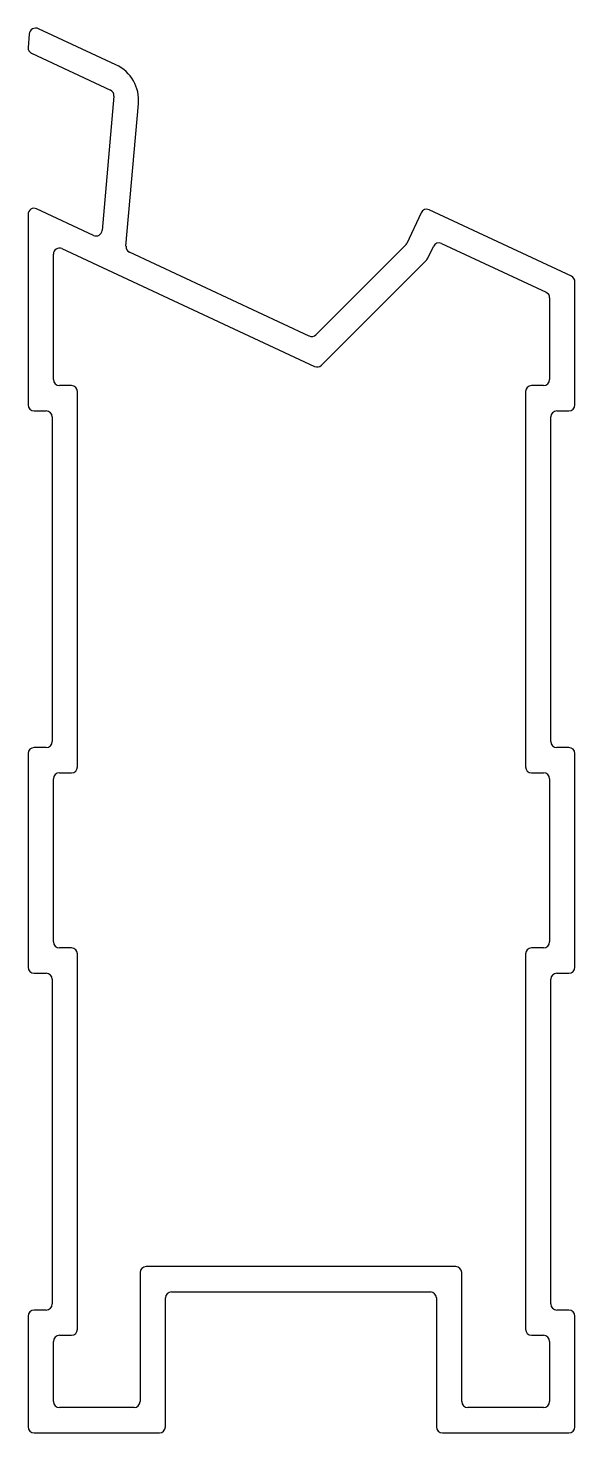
# Model space of a CAD drawing. Extents: x 708 to 753, y 2016 to 2133.
import ezdxf

# ---------------------------------------------------------------- set-up
doc = ezdxf.new("R2010")
doc.units = 0
doc.layers.get('0').update_dxf_attribs({"linetype": 'CONTINUOUS'})

msp = doc.modelspace()

# ---------------------------------------------------------------- linework, layer by layer
for p, q in [((707.98, 2132.35), (707.88, 2131.24)), ((715.18, 2129.8), (708.75, 2132.79)), ((708.17, 2130.75), (714.71, 2127.7)), ((715, 2127.2), (714.02, 2116.05)), ((716.01, 2114.75), (717.05, 2126.56)), ((707.88, 2117.39), (707.88, 2101.58)), ((713.31, 2115.64), (708.59, 2117.84)), ((740.51, 2117.52), (739.32, 2114.97)), ((752.99, 2112.26), (741.17, 2117.77)), ((710.69, 2114.55), (731.66, 2104.77)), ((739.22, 2114.83), (731.78, 2107.39)), ((741.07, 2113.75), (741.53, 2114.73)), ((742.19, 2114.98), (750.89, 2110.92)), ((709.98, 2103.68), (709.98, 2114.09)), ((731.22, 2107.29), (716.3, 2114.25)), ((732.23, 2104.87), (740.97, 2113.6)), ((753.28, 2101.58), (753.28, 2111.8)), ((751.18, 2110.46), (751.18, 2103.68)), ((711.48, 2103.18), (710.48, 2103.18)), ((750.68, 2103.18), (749.68, 2103.18)), ((711.98, 2071.55), (711.98, 2102.68)), ((749.18, 2102.68), (749.18, 2071.55)), ((708.38, 2101.08), (709.38, 2101.08)), ((709.88, 2100.58), (709.88, 2073.65)), ((751.28, 2073.65), (751.28, 2100.58)), ((751.78, 2101.08), (752.78, 2101.08)), ((707.88, 2072.65), (707.88, 2054.92)), ((709.38, 2073.15), (708.38, 2073.15)), ((752.78, 2073.15), (751.78, 2073.15)), ((753.28, 2054.92), (753.28, 2072.65)), ((709.98, 2057.02), (709.98, 2070.55)), ((710.48, 2071.05), (711.48, 2071.05)), ((749.68, 2071.05), (750.68, 2071.05)), ((751.18, 2070.55), (751.18, 2057.02)), ((711.48, 2056.52), (710.48, 2056.52)), ((750.68, 2056.52), (749.68, 2056.52)), ((711.98, 2024.88), (711.98, 2056.02)), ((749.18, 2056.02), (749.18, 2024.88)), ((708.38, 2054.42), (709.38, 2054.42)), ((709.88, 2053.92), (709.88, 2026.98)), ((751.28, 2026.98), (751.28, 2053.92)), ((751.78, 2054.42), (752.78, 2054.42)), ((717.18, 2029.58), (717.18, 2018.88)), ((743.38, 2030.08), (717.68, 2030.08)), ((743.88, 2018.88), (743.88, 2029.58)), ((719.28, 2016.78), (719.28, 2027.48)), ((719.78, 2027.98), (741.28, 2027.98)), ((741.78, 2027.48), (741.78, 2016.78)), ((707.88, 2025.98), (707.88, 2016.78)), ((709.38, 2026.48), (708.38, 2026.48)), ((752.78, 2026.48), (751.78, 2026.48)), ((753.28, 2016.78), (753.28, 2025.98)), ((709.98, 2018.88), (709.98, 2023.88)), ((710.48, 2024.38), (711.48, 2024.38)), ((749.68, 2024.38), (750.68, 2024.38)), ((751.18, 2023.88), (751.18, 2018.88)), ((716.68, 2018.38), (710.48, 2018.38)), ((750.68, 2018.38), (744.38, 2018.38)), ((708.38, 2016.28), (718.78, 2016.28)), ((742.28, 2016.28), (752.78, 2016.28))]:
    msp.add_line(p, q)
for centre, radius, start, end in [((708.52, 2132.3), 0.544, 65, 175), ((708.38, 2131.2), 0.5, 175.0001, 245), ((713.8, 2126.84), 3.26, 355, 65), ((714.5, 2127.24), 0.5, 355, 65), ((708.38, 2117.39), 0.5, 65, 180), ((740.96, 2117.31), 0.5, 65, 155), ((713.52, 2116.1), 0.5, 245, 355), ((710.48, 2114.09), 0.5, 65, 180), ((716.51, 2114.7), 0.5, 175, 245), ((738.87, 2115.18), 0.5, 315, 335), ((741.98, 2114.52), 0.5, 65, 155), ((740.61, 2113.96), 0.5, 315, 335), ((752.78, 2111.8), 0.5, 0, 65), ((750.68, 2110.46), 0.5, 0, 65), ((731.43, 2107.75), 0.5, 245, 315), ((731.88, 2105.22), 0.5, 245, 315), ((710.48, 2103.68), 0.5, 180, 270), ((711.48, 2102.68), 0.5, 0, 90), ((749.68, 2102.68), 0.5, 90, 180), ((750.68, 2103.68), 0.5, 270, 360), ((708.38, 2101.58), 0.5, 180, 270), ((752.78, 2101.58), 0.5, 270, 360), ((709.38, 2100.58), 0.5, 0, 90), ((751.78, 2100.58), 0.5, 90, 180), ((709.38, 2073.65), 0.5, 270, 360), ((751.78, 2073.65), 0.5, 180, 270), ((708.38, 2072.65), 0.5, 90, 180), ((752.78, 2072.65), 0.5, 0, 90), ((711.48, 2071.55), 0.5, 270, 360), ((749.68, 2071.55), 0.5, 180, 270), ((710.48, 2070.55), 0.5, 90, 180), ((750.68, 2070.55), 0.5, 0, 90), ((710.48, 2057.02), 0.5, 180, 270), ((711.48, 2056.02), 0.5, 0, 90), ((749.68, 2056.02), 0.5, 90, 180), ((750.68, 2057.02), 0.5, 270, 0), ((708.38, 2054.92), 0.5, 180, 270), ((709.38, 2053.92), 0.5, 0, 90), ((751.78, 2053.92), 0.5, 90, 180), ((752.78, 2054.92), 0.5, 270, 360), ((717.68, 2029.58), 0.5, 90, 180), ((743.38, 2029.58), 0.5, 0, 90), ((709.38, 2026.98), 0.5, 270, 0), ((719.78, 2027.48), 0.5, 90, 180), ((741.28, 2027.48), 0.5, 0, 90), ((751.78, 2026.98), 0.5, 180, 270), ((708.38, 2025.98), 0.5, 90, 180), ((752.78, 2025.98), 0.5, 0, 90), ((711.48, 2024.88), 0.5, 270, 360), ((749.68, 2024.88), 0.5, 180, 270), ((710.48, 2023.88), 0.5, 90, 180), ((750.68, 2023.88), 0.5, 0, 90), ((710.48, 2018.88), 0.5, 180, 270), ((716.68, 2018.88), 0.5, 270, 0), ((744.38, 2018.88), 0.5, 180, 270), ((750.68, 2018.88), 0.5, 270, 360), ((708.38, 2016.78), 0.5, 180, 270), ((718.78, 2016.78), 0.5, 270, 0), ((742.28, 2016.78), 0.5, 180, 270), ((752.78, 2016.78), 0.5, 270, 360)]:
    msp.add_arc(centre, radius, start, end)

doc.saveas('drawing.dxf')
